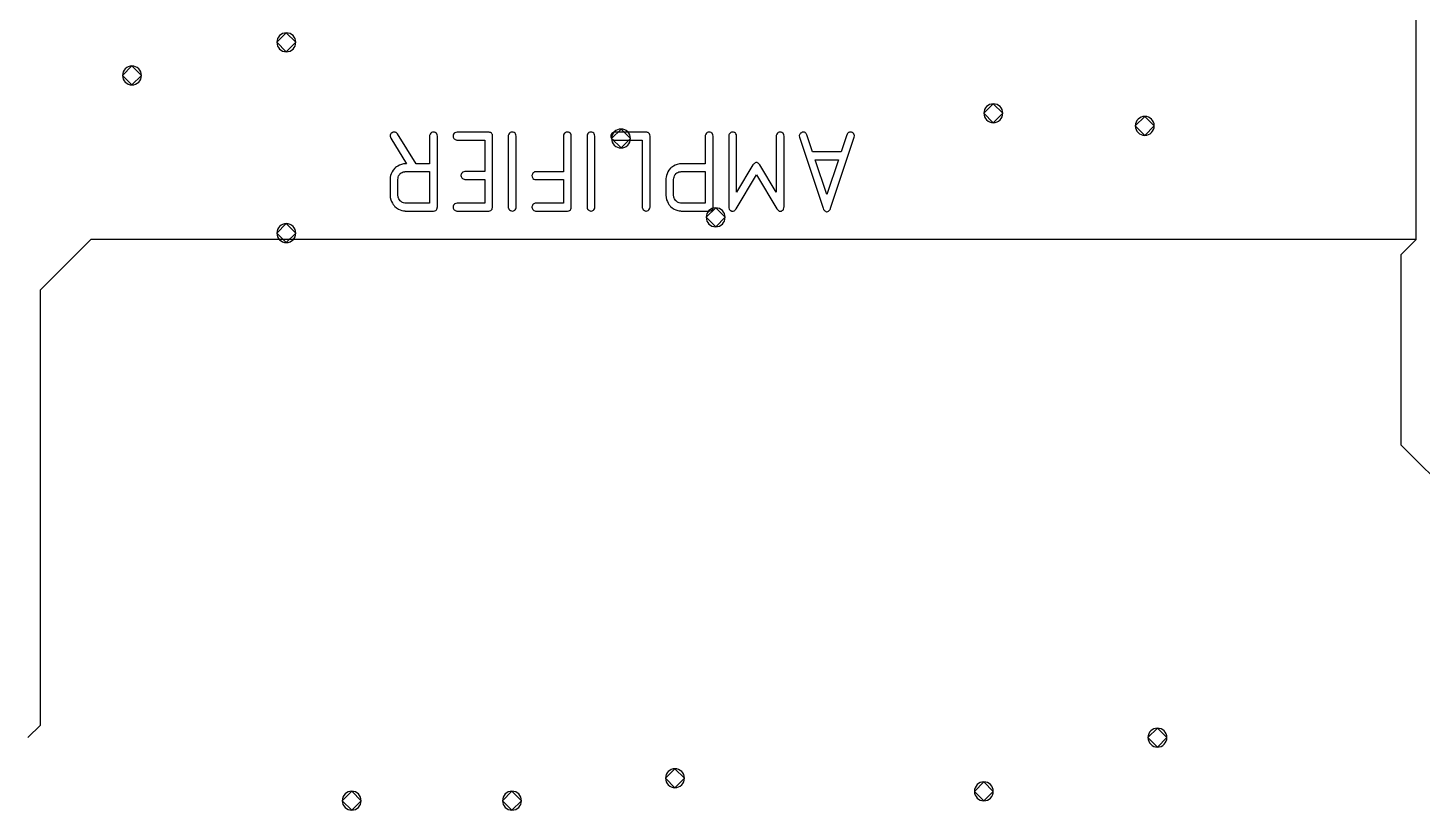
# Model space of a CAD drawing. Header units: inches. Extents: x 0 to 594, y -420 to 0.
# Drawn here: x 178.66 to 200.76, y -127.23 to -114.83 of the extents above; entities that cross this region are included whole.
import ezdxf

# ---------------------------------------------------------------- set-up
doc = ezdxf.new("R2010")
doc.units = ezdxf.units.IN
doc.header["$MEASUREMENT"] = 0

msp = doc.modelspace()

# ---------------------------------------------------------------- linework, layer by layer
at = {"color": 18, "true_color": 0x000000}
for p, q in [((200.662, -118.183), (200.662, -100.483)), ((182.758, -114.908), (182.608, -115.058)), ((182.608, -115.058), (182.758, -115.208)), ((182.908, -115.058), (182.758, -114.908)), ((182.758, -115.208), (182.908, -115.058)), ((180.312, -115.433), (180.162, -115.583)), ((180.462, -115.583), (180.312, -115.433)), ((180.162, -115.583), (180.312, -115.733)), ((180.312, -115.733), (180.462, -115.583)), ((193.962, -116.033), (193.812, -116.183)), ((193.812, -116.183), (193.962, -116.333)), ((194.112, -116.183), (193.962, -116.033)), ((193.962, -116.333), (194.112, -116.183)), ((188.062, -116.433), (187.912, -116.583)), ((188.212, -116.583), (188.062, -116.433)), ((196.362, -116.233), (196.212, -116.383)), ((196.212, -116.383), (196.362, -116.533)), ((196.512, -116.383), (196.362, -116.233)), ((196.362, -116.533), (196.512, -116.383)), ((184.404, -116.529), (184.402, -116.54)), ((184.402, -116.54), (184.402, -116.542)), ((184.402, -116.542), (184.402, -116.544)), ((184.402, -116.544), (184.408, -116.564)), ((184.411, -116.514), (184.404, -116.529)), ((184.408, -116.564), (184.413, -116.579)), ((184.415, -116.507), (184.411, -116.514)), ((184.413, -116.579), (184.665, -116.983)), ((184.422, -116.499), (184.415, -116.507)), ((184.426, -116.498), (184.422, -116.499)), ((184.435, -116.492), (184.426, -116.498)), ((184.45, -116.485), (184.435, -116.492)), ((184.469, -116.483), (184.45, -116.485)), ((184.476, -116.483), (184.469, -116.483)), ((184.485, -116.485), (184.476, -116.483)), ((184.495, -116.486), (184.485, -116.485)), ((184.497, -116.488), (184.495, -116.486)), ((184.502, -116.492), (184.497, -116.488)), ((184.509, -116.499), (184.502, -116.492)), ((184.519, -116.511), (184.509, -116.499)), ((184.813, -116.983), (184.519, -116.511)), ((185.03, -116.527), (185.028, -116.538)), ((185.028, -116.538), (185.028, -116.542)), ((185.028, -116.542), (185.028, -116.544)), ((185.028, -116.544), (185.028, -116.983)), ((185.035, -116.512), (185.03, -116.527)), ((185.046, -116.498), (185.035, -116.512)), ((185.05, -116.496), (185.046, -116.498)), ((185.058, -116.49), (185.05, -116.496)), ((185.072, -116.485), (185.058, -116.49)), ((185.091, -116.483), (185.072, -116.485)), ((185.095, -116.483), (185.091, -116.483)), ((185.106, -116.485), (185.095, -116.483)), ((185.119, -116.488), (185.106, -116.485)), ((185.133, -116.498), (185.119, -116.488)), ((185.137, -116.501), (185.133, -116.498)), ((185.143, -116.509), (185.137, -116.501)), ((185.148, -116.524), (185.143, -116.509)), ((185.152, -116.544), (185.148, -116.524)), ((185.152, -117.67), (185.152, -116.544)), ((185.402, -116.531), (185.4, -116.54)), ((185.4, -116.54), (185.4, -116.542)), ((185.4, -116.542), (185.4, -116.544)), ((185.4, -116.544), (185.404, -116.561)), ((185.408, -116.516), (185.402, -116.531)), ((185.404, -116.561), (185.409, -116.573)), ((185.417, -116.501), (185.408, -116.516)), ((185.409, -116.573), (185.415, -116.583)), ((185.415, -116.583), (185.419, -116.586)), ((185.419, -116.498), (185.417, -116.501)), ((185.428, -116.492), (185.419, -116.498)), ((185.419, -116.586), (185.426, -116.594)), ((185.426, -116.594), (185.433, -116.598)), ((185.443, -116.486), (185.428, -116.492)), ((185.433, -116.598), (185.448, -116.605)), ((185.463, -116.483), (185.443, -116.486)), ((185.448, -116.605), (185.459, -116.607)), ((185.459, -116.607), (185.902, -116.607)), ((185.967, -116.483), (185.463, -116.483)), ((185.902, -116.607), (185.902, -117.107)), ((185.974, -116.485), (185.967, -116.483)), ((185.983, -116.486), (185.974, -116.485)), ((185.995, -116.49), (185.983, -116.486)), ((186.007, -116.498), (185.995, -116.49)), ((186.017, -116.507), (186.007, -116.498)), ((186.024, -116.522), (186.017, -116.507)), ((186.026, -116.54), (186.024, -116.522)), ((186.026, -117.67), (186.026, -116.54)), ((186.278, -116.527), (186.276, -116.538)), ((186.276, -116.538), (186.276, -116.542)), ((186.276, -116.542), (186.276, -116.544)), ((186.276, -116.544), (186.276, -117.67)), ((186.283, -116.512), (186.278, -116.527)), ((186.294, -116.498), (186.283, -116.512)), ((186.298, -116.496), (186.294, -116.498)), ((186.306, -116.49), (186.298, -116.496)), ((186.32, -116.485), (186.306, -116.49)), ((186.339, -116.483), (186.32, -116.485)), ((186.343, -116.483), (186.339, -116.483)), ((186.354, -116.485), (186.343, -116.483)), ((186.367, -116.488), (186.354, -116.485)), ((186.382, -116.498), (186.367, -116.488)), ((186.385, -116.501), (186.382, -116.498)), ((186.391, -116.509), (186.385, -116.501)), ((186.396, -116.524), (186.391, -116.509)), ((186.4, -116.544), (186.396, -116.524)), ((186.4, -117.67), (186.4, -116.544)), ((187.152, -116.527), (187.15, -116.538)), ((187.15, -116.538), (187.15, -116.542)), ((187.15, -116.542), (187.15, -116.544)), ((187.15, -116.544), (187.15, -117.11)), ((187.157, -116.512), (187.152, -116.527)), ((187.168, -116.498), (187.157, -116.512)), ((187.172, -116.496), (187.168, -116.498)), ((187.18, -116.49), (187.172, -116.496)), ((187.194, -116.485), (187.18, -116.49)), ((187.213, -116.483), (187.194, -116.485)), ((187.217, -116.483), (187.213, -116.483)), ((187.228, -116.485), (187.217, -116.483)), ((187.241, -116.488), (187.228, -116.485)), ((187.255, -116.498), (187.241, -116.488)), ((187.259, -116.501), (187.255, -116.498)), ((187.265, -116.509), (187.259, -116.501)), ((187.27, -116.524), (187.265, -116.509)), ((187.274, -116.544), (187.27, -116.524)), ((187.274, -117.67), (187.274, -116.544)), ((187.526, -116.527), (187.524, -116.538)), ((187.524, -116.538), (187.524, -116.542)), ((187.524, -116.542), (187.524, -116.544)), ((187.524, -116.544), (187.524, -117.67)), ((187.531, -116.512), (187.526, -116.527)), ((187.542, -116.498), (187.531, -116.512)), ((187.546, -116.496), (187.542, -116.498)), ((187.554, -116.49), (187.546, -116.496)), ((187.568, -116.485), (187.554, -116.49)), ((187.587, -116.483), (187.568, -116.485)), ((187.591, -116.483), (187.587, -116.483)), ((187.602, -116.485), (187.591, -116.483)), ((187.615, -116.488), (187.602, -116.485)), ((187.63, -116.498), (187.615, -116.488)), ((187.633, -116.501), (187.63, -116.498)), ((187.639, -116.509), (187.633, -116.501)), ((187.644, -116.524), (187.639, -116.509)), ((187.648, -116.544), (187.644, -116.524)), ((187.648, -117.67), (187.648, -116.544)), ((187.9, -116.531), (187.898, -116.54)), ((187.898, -116.54), (187.898, -116.544)), ((187.898, -116.544), (187.902, -116.561)), ((187.905, -116.518), (187.9, -116.531)), ((187.902, -116.561), (187.907, -116.573)), ((187.915, -116.503), (187.905, -116.518)), ((187.907, -116.573), (187.913, -116.583)), ((187.912, -116.583), (188.062, -116.733)), ((187.913, -116.583), (187.917, -116.586)), ((187.917, -116.499), (187.915, -116.503)), ((187.926, -116.494), (187.917, -116.499)), ((187.917, -116.586), (187.924, -116.594)), ((187.924, -116.594), (187.931, -116.598)), ((187.939, -116.486), (187.926, -116.494)), ((187.931, -116.598), (187.944, -116.605)), ((187.948, -116.485), (187.939, -116.486)), ((187.944, -116.605), (187.955, -116.607)), ((187.959, -116.483), (187.948, -116.485)), ((187.955, -116.607), (188.398, -116.607)), ((188.463, -116.483), (187.959, -116.483)), ((188.062, -116.733), (188.212, -116.583)), ((188.398, -116.607), (188.398, -117.67)), ((188.47, -116.485), (188.463, -116.483)), ((188.479, -116.486), (188.47, -116.485)), ((188.491, -116.49), (188.479, -116.486)), ((188.503, -116.498), (188.491, -116.49)), ((188.513, -116.509), (188.503, -116.498)), ((188.52, -116.524), (188.513, -116.509)), ((188.522, -116.544), (188.52, -116.524)), ((188.522, -117.67), (188.522, -116.544)), ((189.4, -116.527), (189.398, -116.538)), ((189.398, -116.538), (189.398, -116.542)), ((189.398, -116.542), (189.398, -116.544)), ((189.398, -116.544), (189.398, -116.983)), ((189.405, -116.512), (189.4, -116.527)), ((189.416, -116.498), (189.405, -116.512)), ((189.42, -116.496), (189.416, -116.498)), ((189.427, -116.49), (189.42, -116.496)), ((189.442, -116.485), (189.427, -116.49)), ((189.461, -116.483), (189.442, -116.485)), ((189.465, -116.483), (189.461, -116.483)), ((189.476, -116.485), (189.465, -116.483)), ((189.489, -116.488), (189.476, -116.485)), ((189.503, -116.498), (189.489, -116.488)), ((189.507, -116.501), (189.503, -116.498)), ((189.513, -116.509), (189.507, -116.501)), ((189.518, -116.524), (189.513, -116.509)), ((189.522, -116.544), (189.518, -116.524)), ((189.522, -117.67), (189.522, -116.544)), ((189.772, -116.527), (189.77, -116.538)), ((189.77, -116.538), (189.77, -116.542)), ((189.77, -116.542), (189.77, -116.544)), ((189.77, -116.544), (189.77, -117.662)), ((189.777, -116.512), (189.772, -116.527)), ((189.789, -116.498), (189.777, -116.512)), ((189.792, -116.496), (189.789, -116.498)), ((189.8, -116.49), (189.792, -116.496)), ((189.814, -116.485), (189.8, -116.49)), ((189.833, -116.483), (189.814, -116.485)), ((189.837, -116.483), (189.833, -116.483)), ((189.846, -116.485), (189.837, -116.483)), ((189.859, -116.488), (189.846, -116.485)), ((189.874, -116.498), (189.859, -116.488)), ((189.877, -116.501), (189.874, -116.498)), ((189.883, -116.509), (189.877, -116.501)), ((189.89, -116.524), (189.883, -116.509)), ((189.892, -116.533), (189.89, -116.524)), ((189.894, -116.544), (189.892, -116.533)), ((189.894, -117.435), (189.894, -116.544)), ((190.524, -116.527), (190.522, -116.538)), ((190.522, -116.538), (190.522, -116.542)), ((190.522, -116.542), (190.522, -116.544)), ((190.522, -116.544), (190.522, -117.435)), ((190.529, -116.512), (190.524, -116.527)), ((190.54, -116.498), (190.529, -116.512)), ((190.544, -116.496), (190.54, -116.498)), ((190.551, -116.49), (190.544, -116.496)), ((190.566, -116.485), (190.551, -116.49)), ((190.585, -116.483), (190.566, -116.485)), ((190.588, -116.483), (190.585, -116.483)), ((190.6, -116.485), (190.588, -116.483)), ((190.613, -116.488), (190.6, -116.485)), ((190.627, -116.498), (190.613, -116.488)), ((190.631, -116.501), (190.627, -116.498)), ((190.637, -116.509), (190.631, -116.501)), ((190.642, -116.524), (190.637, -116.509)), ((190.646, -116.544), (190.642, -116.524)), ((190.646, -117.662), (190.646, -116.544)), ((190.888, -116.527), (190.887, -116.538)), ((190.887, -116.538), (190.887, -116.54)), ((190.887, -116.54), (190.887, -116.542)), ((190.887, -116.542), (190.89, -116.564)), ((190.896, -116.514), (190.888, -116.527)), ((190.89, -116.564), (191.264, -117.69)), ((190.9, -116.507), (190.896, -116.514)), ((190.907, -116.499), (190.9, -116.507)), ((190.911, -116.498), (190.907, -116.499)), ((190.92, -116.492), (190.911, -116.498)), ((190.935, -116.485), (190.92, -116.492)), ((190.951, -116.483), (190.935, -116.485)), ((190.959, -116.483), (190.951, -116.483)), ((190.968, -116.485), (190.959, -116.483)), ((190.979, -116.488), (190.968, -116.485)), ((190.981, -116.49), (190.979, -116.488)), ((190.988, -116.496), (190.981, -116.49)), ((190.992, -116.499), (190.988, -116.496)), ((190.998, -116.507), (190.992, -116.499)), ((191.001, -116.514), (190.998, -116.507)), ((191.007, -116.525), (191.001, -116.514)), ((191.098, -116.796), (191.007, -116.525)), ((191.383, -117.69), (191.759, -116.564)), ((191.642, -116.525), (191.551, -116.796)), ((191.644, -116.522), (191.642, -116.525)), ((191.648, -116.514), (191.644, -116.522)), ((191.653, -116.503), (191.648, -116.514)), ((191.664, -116.492), (191.653, -116.503)), ((191.666, -116.49), (191.664, -116.492)), ((191.674, -116.488), (191.666, -116.49)), ((191.685, -116.485), (191.674, -116.488)), ((191.698, -116.483), (191.685, -116.485)), ((191.701, -116.483), (191.698, -116.483)), ((191.712, -116.485), (191.701, -116.483)), ((191.727, -116.49), (191.712, -116.485)), ((191.742, -116.499), (191.727, -116.49)), ((191.746, -116.503), (191.742, -116.499)), ((191.751, -116.511), (191.746, -116.503)), ((191.759, -116.525), (191.751, -116.511)), ((191.761, -116.533), (191.759, -116.525)), ((191.759, -116.564), (191.762, -116.542)), ((191.762, -116.542), (191.761, -116.533)), ((191.551, -116.796), (191.098, -116.796)), ((184.452, -117.085), (184.434, -117.114)), ((184.476, -117.055), (184.452, -117.085)), ((184.48, -117.051), (184.476, -117.055)), ((184.489, -117.044), (184.48, -117.051)), ((184.506, -117.033), (184.489, -117.044)), ((184.526, -117.02), (184.506, -117.033)), ((184.552, -117.005), (184.526, -117.02)), ((184.582, -116.994), (184.552, -117.005)), ((184.617, -116.986), (184.582, -116.994)), ((184.654, -116.983), (184.617, -116.986)), ((184.665, -116.983), (184.654, -116.983)), ((185.028, -116.983), (184.813, -116.983)), ((188.822, -117.085), (188.803, -117.114)), ((188.846, -117.055), (188.822, -117.085)), ((188.85, -117.051), (188.846, -117.055)), ((188.859, -117.044), (188.85, -117.051)), ((188.876, -117.033), (188.859, -117.044)), ((188.896, -117.02), (188.876, -117.033)), ((188.922, -117.005), (188.896, -117.02)), ((188.952, -116.994), (188.922, -117.005)), ((188.987, -116.986), (188.952, -116.994)), ((189.024, -116.983), (188.987, -116.986)), ((189.398, -116.983), (189.024, -116.983)), ((190.153, -117.003), (189.894, -117.435)), ((190.155, -117.001), (190.153, -117.003)), ((190.157, -116.998), (190.155, -117.001)), ((190.163, -116.99), (190.157, -116.998)), ((190.17, -116.985), (190.163, -116.99)), ((190.187, -116.97), (190.17, -116.985)), ((190.198, -116.966), (190.187, -116.97)), ((190.209, -116.964), (190.198, -116.966)), ((190.213, -116.964), (190.209, -116.964)), ((190.218, -116.966), (190.213, -116.964)), ((190.226, -116.97), (190.218, -116.966)), ((190.233, -116.973), (190.226, -116.97)), ((190.242, -116.981), (190.233, -116.973)), ((190.251, -116.99), (190.242, -116.981)), ((190.263, -117.003), (190.251, -116.99)), ((190.522, -117.435), (190.263, -117.003)), ((191.14, -116.923), (191.509, -116.923)), ((191.324, -117.473), (191.14, -116.923)), ((191.14, -116.923), (191.14, -116.923)), ((191.509, -116.923), (191.324, -117.473)), ((184.404, -117.216), (184.402, -117.223)), ((184.402, -117.223), (184.402, -117.229)), ((184.402, -117.229), (184.402, -117.231)), ((184.402, -117.231), (184.402, -117.233)), ((184.402, -117.233), (184.402, -117.483)), ((184.406, -117.196), (184.404, -117.216)), ((184.411, -117.172), (184.406, -117.196)), ((184.421, -117.144), (184.411, -117.172)), ((184.434, -117.114), (184.421, -117.144)), ((184.526, -117.231), (184.528, -117.21)), ((184.526, -117.483), (184.526, -117.231)), ((184.528, -117.21), (184.532, -117.194)), ((184.532, -117.194), (184.537, -117.177)), ((184.537, -117.177), (184.545, -117.164)), ((184.545, -117.164), (184.552, -117.155)), ((184.552, -117.155), (184.558, -117.146)), ((184.558, -117.146), (184.561, -117.142)), ((184.561, -117.142), (184.563, -117.14)), ((184.563, -117.14), (184.578, -117.129)), ((184.578, -117.129), (184.593, -117.122)), ((184.593, -117.122), (184.608, -117.114)), ((184.608, -117.114), (184.621, -117.11)), ((184.621, -117.11), (184.634, -117.109)), ((184.634, -117.109), (184.643, -117.107)), ((184.643, -117.107), (185.028, -117.107)), ((185.028, -117.107), (185.028, -117.609)), ((185.528, -117.155), (185.526, -117.164)), ((185.526, -117.164), (185.526, -117.166)), ((185.526, -117.166), (185.526, -117.168)), ((185.526, -117.168), (185.53, -117.185)), ((185.533, -117.14), (185.528, -117.155)), ((185.53, -117.185), (185.535, -117.198)), ((185.543, -117.125), (185.533, -117.14)), ((185.535, -117.198), (185.541, -117.207)), ((185.541, -117.207), (185.545, -117.21)), ((185.545, -117.122), (185.543, -117.125)), ((185.554, -117.116), (185.545, -117.122)), ((185.545, -117.21), (185.552, -117.218)), ((185.552, -117.218), (185.559, -117.222)), ((185.569, -117.11), (185.554, -117.116)), ((185.559, -117.222), (185.574, -117.229)), ((185.589, -117.107), (185.569, -117.11)), ((185.574, -117.229), (185.585, -117.231)), ((185.585, -117.231), (185.902, -117.231)), ((185.902, -117.107), (185.589, -117.107)), ((185.902, -117.231), (185.902, -117.609)), ((186.652, -117.159), (186.65, -117.168)), ((186.65, -117.168), (186.65, -117.172)), ((186.65, -117.172), (186.652, -117.19)), ((186.657, -117.146), (186.652, -117.159)), ((186.652, -117.19), (186.657, -117.203)), ((186.667, -117.131), (186.657, -117.146)), ((186.657, -117.203), (186.663, -117.212)), ((186.663, -117.212), (186.665, -117.216)), ((186.665, -117.216), (186.68, -117.227)), ((186.669, -117.127), (186.667, -117.131)), ((186.678, -117.122), (186.669, -117.127)), ((186.693, -117.114), (186.678, -117.122)), ((186.68, -117.227), (186.696, -117.233)), ((186.702, -117.112), (186.693, -117.114)), ((186.696, -117.233), (186.707, -117.235)), ((186.713, -117.11), (186.702, -117.112)), ((186.707, -117.235), (187.15, -117.235)), ((187.15, -117.11), (186.713, -117.11)), ((187.15, -117.235), (187.15, -117.609)), ((188.774, -117.216), (188.772, -117.223)), ((188.772, -117.223), (188.772, -117.229)), ((188.772, -117.229), (188.772, -117.231)), ((188.772, -117.231), (188.772, -117.233)), ((188.772, -117.233), (188.772, -117.483)), ((188.776, -117.196), (188.774, -117.216)), ((188.781, -117.172), (188.776, -117.196)), ((188.791, -117.144), (188.781, -117.172)), ((188.803, -117.114), (188.791, -117.144)), ((188.896, -117.231), (188.898, -117.21)), ((188.896, -117.483), (188.896, -117.231)), ((188.898, -117.21), (188.902, -117.194)), ((188.902, -117.194), (188.907, -117.177)), ((188.907, -117.177), (188.915, -117.164)), ((188.915, -117.164), (188.922, -117.155)), ((188.922, -117.155), (188.928, -117.146)), ((188.928, -117.146), (188.931, -117.142)), ((188.931, -117.142), (188.933, -117.14)), ((188.933, -117.14), (188.948, -117.129)), ((188.948, -117.129), (188.963, -117.122)), ((188.963, -117.122), (188.978, -117.114)), ((188.978, -117.114), (188.99, -117.11)), ((188.99, -117.11), (189.003, -117.109)), ((189.003, -117.109), (189.013, -117.107)), ((189.013, -117.107), (189.398, -117.107)), ((189.398, -117.107), (189.398, -117.609)), ((189.887, -117.696), (190.209, -117.16)), ((190.209, -117.16), (190.531, -117.696)), ((184.402, -117.483), (184.406, -117.52)), ((184.406, -117.52), (184.413, -117.553)), ((184.526, -117.485), (184.526, -117.483)), ((184.526, -117.492), (184.526, -117.485)), ((184.528, -117.501), (184.526, -117.492)), ((184.53, -117.514), (184.528, -117.501)), ((184.535, -117.527), (184.53, -117.514)), ((184.541, -117.542), (184.535, -117.527)), ((184.55, -117.557), (184.541, -117.542)), ((188.772, -117.483), (188.776, -117.52)), ((188.776, -117.52), (188.783, -117.553)), ((188.896, -117.485), (188.896, -117.483)), ((188.896, -117.492), (188.896, -117.485)), ((188.898, -117.501), (188.896, -117.492)), ((188.9, -117.514), (188.898, -117.501)), ((188.905, -117.527), (188.9, -117.514)), ((188.911, -117.542), (188.905, -117.527)), ((188.92, -117.557), (188.911, -117.542)), ((184.413, -117.553), (184.426, -117.583)), ((184.426, -117.583), (184.439, -117.609)), ((184.439, -117.609), (184.452, -117.629)), ((184.452, -117.629), (184.465, -117.646)), ((184.465, -117.646), (184.472, -117.655)), ((184.472, -117.655), (184.476, -117.659)), ((184.476, -117.659), (184.504, -117.683)), ((184.504, -117.683), (184.534, -117.701)), ((184.534, -117.701), (184.563, -117.714)), ((184.563, -117.572), (184.55, -117.557)), ((184.565, -117.573), (184.563, -117.572)), ((184.563, -117.714), (184.591, -117.723)), ((184.569, -117.577), (184.565, -117.573)), ((184.578, -117.583), (184.569, -117.577)), ((184.587, -117.59), (184.578, -117.583)), ((184.6, -117.597), (184.587, -117.59)), ((184.591, -117.723), (184.615, -117.729)), ((184.615, -117.603), (184.6, -117.597)), ((184.634, -117.607), (184.615, -117.603)), ((184.615, -117.729), (184.635, -117.731)), ((184.652, -117.609), (184.634, -117.607)), ((184.634, -117.607), (184.634, -117.607)), ((184.635, -117.731), (184.643, -117.733)), ((184.643, -117.733), (185.091, -117.733)), ((184.643, -117.733), (184.643, -117.733)), ((185.028, -117.609), (184.652, -117.609)), ((185.091, -117.733), (185.111, -117.731)), ((185.111, -117.731), (185.126, -117.723)), ((185.126, -117.723), (185.137, -117.712)), ((185.137, -117.712), (185.145, -117.701)), ((185.145, -117.701), (185.148, -117.69)), ((185.148, -117.69), (185.15, -117.679)), ((185.15, -117.679), (185.152, -117.672)), ((185.152, -117.672), (185.152, -117.67)), ((185.402, -117.657), (185.4, -117.666)), ((185.4, -117.666), (185.4, -117.668)), ((185.4, -117.668), (185.4, -117.67)), ((185.4, -117.67), (185.404, -117.686)), ((185.408, -117.642), (185.402, -117.657)), ((185.404, -117.686), (185.409, -117.699)), ((185.417, -117.627), (185.408, -117.642)), ((185.409, -117.699), (185.415, -117.709)), ((185.415, -117.709), (185.419, -117.712)), ((185.419, -117.623), (185.417, -117.627)), ((185.428, -117.618), (185.419, -117.623)), ((185.419, -117.712), (185.426, -117.72)), ((185.426, -117.72), (185.433, -117.723)), ((185.443, -117.612), (185.428, -117.618)), ((185.433, -117.723), (185.448, -117.731)), ((185.463, -117.609), (185.443, -117.612)), ((185.448, -117.731), (185.459, -117.733)), ((185.459, -117.733), (185.965, -117.733)), ((185.459, -117.733), (185.459, -117.733)), ((185.902, -117.609), (185.463, -117.609)), ((185.965, -117.733), (185.985, -117.731)), ((185.985, -117.731), (186, -117.723)), ((186, -117.723), (186.011, -117.712)), ((186.011, -117.712), (186.019, -117.701)), ((186.019, -117.701), (186.022, -117.69)), ((186.022, -117.69), (186.024, -117.679)), ((186.024, -117.679), (186.026, -117.672)), ((186.026, -117.672), (186.026, -117.67)), ((186.276, -117.67), (186.276, -117.681)), ((186.276, -117.681), (186.28, -117.69)), ((186.28, -117.69), (186.285, -117.705)), ((186.285, -117.705), (186.293, -117.714)), ((186.293, -117.714), (186.294, -117.716)), ((186.294, -117.716), (186.296, -117.716)), ((186.296, -117.716), (186.311, -117.725)), ((186.311, -117.725), (186.324, -117.731)), ((186.324, -117.731), (186.335, -117.733)), ((186.335, -117.733), (186.339, -117.733)), ((186.335, -117.733), (186.335, -117.733)), ((186.339, -117.733), (186.356, -117.731)), ((186.356, -117.731), (186.369, -117.725)), ((186.369, -117.725), (186.378, -117.718)), ((186.378, -117.718), (186.382, -117.716)), ((186.382, -117.716), (186.393, -117.699)), ((186.393, -117.699), (186.398, -117.684)), ((186.398, -117.684), (186.4, -117.673)), ((186.4, -117.672), (186.4, -117.67)), ((186.4, -117.673), (186.4, -117.672)), ((186.652, -117.657), (186.65, -117.666)), ((186.65, -117.666), (186.65, -117.67)), ((186.65, -117.67), (186.654, -117.686)), ((186.657, -117.644), (186.652, -117.657)), ((186.654, -117.686), (186.659, -117.699)), ((186.667, -117.629), (186.657, -117.644)), ((186.659, -117.699), (186.665, -117.709)), ((186.665, -117.709), (186.669, -117.712)), ((186.669, -117.625), (186.667, -117.629)), ((186.678, -117.62), (186.669, -117.625)), ((186.669, -117.712), (186.676, -117.72)), ((186.676, -117.72), (186.681, -117.723)), ((186.693, -117.612), (186.678, -117.62)), ((186.681, -117.723), (186.696, -117.731)), ((186.702, -117.61), (186.693, -117.612)), ((186.696, -117.731), (186.707, -117.733)), ((186.713, -117.609), (186.702, -117.61)), ((186.707, -117.733), (187.213, -117.733)), ((186.707, -117.733), (186.707, -117.733)), ((187.15, -117.609), (186.713, -117.609)), ((187.213, -117.733), (187.233, -117.731)), ((187.233, -117.731), (187.248, -117.723)), ((187.248, -117.723), (187.259, -117.712)), ((187.259, -117.712), (187.267, -117.701)), ((187.267, -117.701), (187.27, -117.69)), ((187.27, -117.69), (187.272, -117.679)), ((187.272, -117.679), (187.274, -117.672)), ((187.274, -117.672), (187.274, -117.67)), ((187.524, -117.67), (187.524, -117.681)), ((187.524, -117.681), (187.528, -117.69)), ((187.528, -117.69), (187.533, -117.705)), ((187.533, -117.705), (187.541, -117.714)), ((187.541, -117.714), (187.542, -117.716)), ((187.542, -117.716), (187.544, -117.716)), ((187.544, -117.716), (187.559, -117.725)), ((187.559, -117.725), (187.572, -117.731)), ((187.572, -117.731), (187.583, -117.733)), ((187.583, -117.733), (187.587, -117.733)), ((187.583, -117.733), (187.583, -117.733)), ((187.587, -117.733), (187.604, -117.731)), ((187.604, -117.731), (187.617, -117.725)), ((187.617, -117.725), (187.626, -117.718)), ((187.626, -117.718), (187.63, -117.716)), ((187.63, -117.716), (187.641, -117.699)), ((187.641, -117.699), (187.646, -117.684)), ((187.646, -117.684), (187.648, -117.673)), ((187.648, -117.672), (187.648, -117.67)), ((187.648, -117.673), (187.648, -117.672)), ((188.398, -117.67), (188.398, -117.681)), ((188.398, -117.681), (188.402, -117.69)), ((188.402, -117.69), (188.407, -117.705)), ((188.407, -117.705), (188.415, -117.714)), ((188.415, -117.714), (188.416, -117.716)), ((188.416, -117.716), (188.418, -117.716)), ((188.418, -117.716), (188.433, -117.725)), ((188.433, -117.725), (188.446, -117.731)), ((188.446, -117.731), (188.457, -117.733)), ((188.457, -117.733), (188.461, -117.733)), ((188.457, -117.733), (188.457, -117.733)), ((188.461, -117.733), (188.478, -117.731)), ((188.478, -117.731), (188.491, -117.725)), ((188.491, -117.725), (188.5, -117.718)), ((188.5, -117.718), (188.503, -117.716)), ((188.503, -117.716), (188.515, -117.699)), ((188.515, -117.699), (188.52, -117.684)), ((188.52, -117.684), (188.522, -117.673)), ((188.522, -117.672), (188.522, -117.67)), ((188.522, -117.673), (188.522, -117.672)), ((188.783, -117.553), (188.796, -117.583)), ((188.796, -117.583), (188.809, -117.609)), ((188.809, -117.609), (188.822, -117.629)), ((188.822, -117.629), (188.835, -117.646)), ((188.835, -117.646), (188.842, -117.655)), ((188.842, -117.655), (188.846, -117.659)), ((188.846, -117.659), (188.874, -117.683)), ((188.874, -117.683), (188.903, -117.701)), ((188.903, -117.701), (188.933, -117.714)), ((188.933, -117.572), (188.92, -117.557)), ((188.935, -117.573), (188.933, -117.572)), ((188.933, -117.714), (188.961, -117.723)), ((188.939, -117.577), (188.935, -117.573)), ((188.948, -117.583), (188.939, -117.577)), ((188.957, -117.59), (188.948, -117.583)), ((188.97, -117.597), (188.957, -117.59)), ((188.961, -117.723), (188.985, -117.729)), ((188.985, -117.603), (188.97, -117.597)), ((189.003, -117.607), (188.985, -117.603)), ((188.985, -117.729), (189.005, -117.731)), ((189.022, -117.609), (189.003, -117.607)), ((189.003, -117.607), (189.003, -117.607)), ((189.005, -117.731), (189.013, -117.733)), ((189.013, -117.733), (189.461, -117.733)), ((189.013, -117.733), (189.013, -117.733)), ((189.398, -117.609), (189.022, -117.609)), ((189.562, -117.683), (189.412, -117.833)), ((189.461, -117.733), (189.481, -117.731)), ((189.481, -117.731), (189.496, -117.723)), ((189.496, -117.723), (189.507, -117.712)), ((189.507, -117.712), (189.515, -117.701)), ((189.515, -117.701), (189.518, -117.69)), ((189.518, -117.69), (189.52, -117.679)), ((189.52, -117.679), (189.522, -117.672)), ((189.522, -117.672), (189.522, -117.67)), ((189.712, -117.833), (189.562, -117.683)), ((189.77, -117.662), (189.772, -117.684)), ((189.772, -117.684), (189.777, -117.701)), ((189.777, -117.701), (189.785, -117.712)), ((189.785, -117.712), (189.787, -117.716)), ((189.787, -117.716), (189.794, -117.723)), ((189.794, -117.723), (189.802, -117.727)), ((189.802, -117.727), (189.814, -117.734)), ((189.814, -117.734), (189.824, -117.736)), ((189.824, -117.736), (189.827, -117.736)), ((189.824, -117.736), (189.824, -117.736)), ((189.827, -117.736), (189.84, -117.734)), ((189.84, -117.734), (189.853, -117.731)), ((189.853, -117.731), (189.863, -117.723)), ((189.863, -117.723), (189.872, -117.716)), ((189.872, -117.716), (189.877, -117.709)), ((189.877, -117.709), (189.883, -117.701)), ((189.883, -117.701), (189.885, -117.697)), ((189.885, -117.697), (189.887, -117.696)), ((190.531, -117.696), (190.542, -117.71)), ((190.542, -117.71), (190.55, -117.72)), ((190.55, -117.72), (190.557, -117.725)), ((190.557, -117.725), (190.559, -117.727)), ((190.559, -117.727), (190.57, -117.733)), ((190.57, -117.733), (190.579, -117.734)), ((190.579, -117.734), (190.587, -117.736)), ((190.587, -117.736), (190.598, -117.736)), ((190.598, -117.736), (190.605, -117.733)), ((190.605, -117.733), (190.618, -117.727)), ((190.618, -117.727), (190.626, -117.72)), ((190.626, -117.72), (190.629, -117.718)), ((190.629, -117.716), (190.635, -117.709)), ((190.629, -117.718), (190.629, -117.716)), ((190.635, -117.709), (190.638, -117.701)), ((190.638, -117.701), (190.644, -117.683)), ((190.644, -117.675), (190.646, -117.668)), ((190.644, -117.683), (190.644, -117.675)), ((190.646, -117.664), (190.646, -117.662)), ((190.646, -117.668), (190.646, -117.664)), ((191.264, -117.69), (191.272, -117.709)), ((191.272, -117.709), (191.281, -117.722)), ((191.281, -117.722), (191.29, -117.731)), ((191.29, -117.731), (191.301, -117.736)), ((191.301, -117.736), (191.309, -117.742)), ((191.309, -117.742), (191.316, -117.744)), ((191.316, -117.744), (191.324, -117.744)), ((191.316, -117.744), (191.316, -117.744)), ((191.324, -117.744), (191.338, -117.742)), ((191.338, -117.742), (191.35, -117.736)), ((191.35, -117.736), (191.361, -117.727)), ((191.361, -117.727), (191.368, -117.718)), ((191.368, -117.718), (191.375, -117.707)), ((191.375, -117.707), (191.379, -117.699)), ((191.379, -117.699), (191.381, -117.692)), ((191.381, -117.692), (191.383, -117.69)), ((182.758, -117.933), (182.608, -118.083)), ((182.908, -118.083), (182.758, -117.933)), ((189.412, -117.833), (189.562, -117.983)), ((189.562, -117.983), (189.712, -117.833)), ((178.862, -118.983), (179.662, -118.183)), ((200.662, -118.183), (179.662, -118.183)), ((182.608, -118.083), (182.758, -118.233)), ((182.758, -118.233), (182.908, -118.083)), ((200.423, -118.422), (200.662, -118.183)), ((200.423, -121.444), (200.423, -118.422)), ((178.862, -122.883), (178.862, -118.983)), ((202.312, -123.333), (200.423, -121.444)), ((178.862, -125.883), (178.862, -122.883)), ((178.662, -126.083), (178.862, -125.883)), ((196.562, -125.933), (196.412, -126.083)), ((196.712, -126.083), (196.562, -125.933)), ((196.412, -126.083), (196.562, -126.233)), ((196.562, -126.233), (196.712, -126.083)), ((188.917, -126.577), (188.767, -126.727)), ((189.067, -126.727), (188.917, -126.577)), ((188.767, -126.727), (188.917, -126.877)), ((188.917, -126.877), (189.067, -126.727)), ((193.812, -126.785), (193.662, -126.935)), ((193.962, -126.935), (193.812, -126.785)), ((183.794, -126.933), (183.644, -127.083)), ((183.944, -127.083), (183.794, -126.933)), ((186.334, -126.933), (186.184, -127.083)), ((186.484, -127.083), (186.334, -126.933)), ((193.662, -126.935), (193.812, -127.085)), ((193.812, -127.085), (193.962, -126.935)), ((183.644, -127.083), (183.794, -127.233)), ((183.794, -127.233), (183.944, -127.083)), ((186.184, -127.083), (186.334, -127.233)), ((186.334, -127.233), (186.484, -127.083))]:
    msp.add_line(p, q, dxfattribs=at)
for centre, start, end in [((182.758, -115.058), 90, 180), ((182.758, -115.058), 180, 270), ((182.758, -115.058), 0, 90), ((182.758, -115.058), 270, 360), ((180.312, -115.583), 90, 180), ((180.312, -115.583), 0, 90), ((180.312, -115.583), 180, 270), ((180.312, -115.583), 270, 0), ((193.962, -116.183), 90, 180), ((193.962, -116.183), 180, 270), ((193.962, -116.183), 0, 90), ((193.962, -116.183), 270, 360), ((188.062, -116.583), 90, 180), ((188.062, -116.583), 0, 90), ((196.362, -116.383), 90, 180), ((196.362, -116.383), 180, 270), ((196.362, -116.383), 0, 90), ((196.362, -116.383), 270, 0), ((188.062, -116.583), 180, 270), ((188.062, -116.583), 270, 360), ((189.562, -117.833), 90, 180), ((189.562, -117.833), 0, 90), ((182.758, -118.083), 90, 180), ((182.758, -118.083), 0, 90), ((189.562, -117.833), 180, 270), ((189.562, -117.833), 270, 0), ((182.758, -118.083), 180, 270), ((182.758, -118.083), 270, 0), ((196.562, -126.083), 90, 180), ((196.562, -126.083), 0, 90), ((196.562, -126.083), 180, 270), ((196.562, -126.083), 270, 0), ((188.917, -126.727), 90, 180), ((188.917, -126.727), 0, 90), ((188.917, -126.727), 180, 270), ((188.917, -126.727), 270, 0), ((193.812, -126.935), 90, 180), ((193.812, -126.935), 0, 90), ((183.794, -127.083), 90, 180), ((183.794, -127.083), 0, 90), ((186.334, -127.083), 90, 180), ((186.334, -127.083), 0, 90), ((193.812, -126.935), 180, 270), ((193.812, -126.935), 270, 0), ((183.794, -127.083), 180, 270), ((183.794, -127.083), 270, 0), ((186.334, -127.083), 180, 270), ((186.334, -127.083), 270, 0)]:
    msp.add_arc(centre, 0.15, start, end, dxfattribs=at)

doc.saveas('drawing.dxf')
